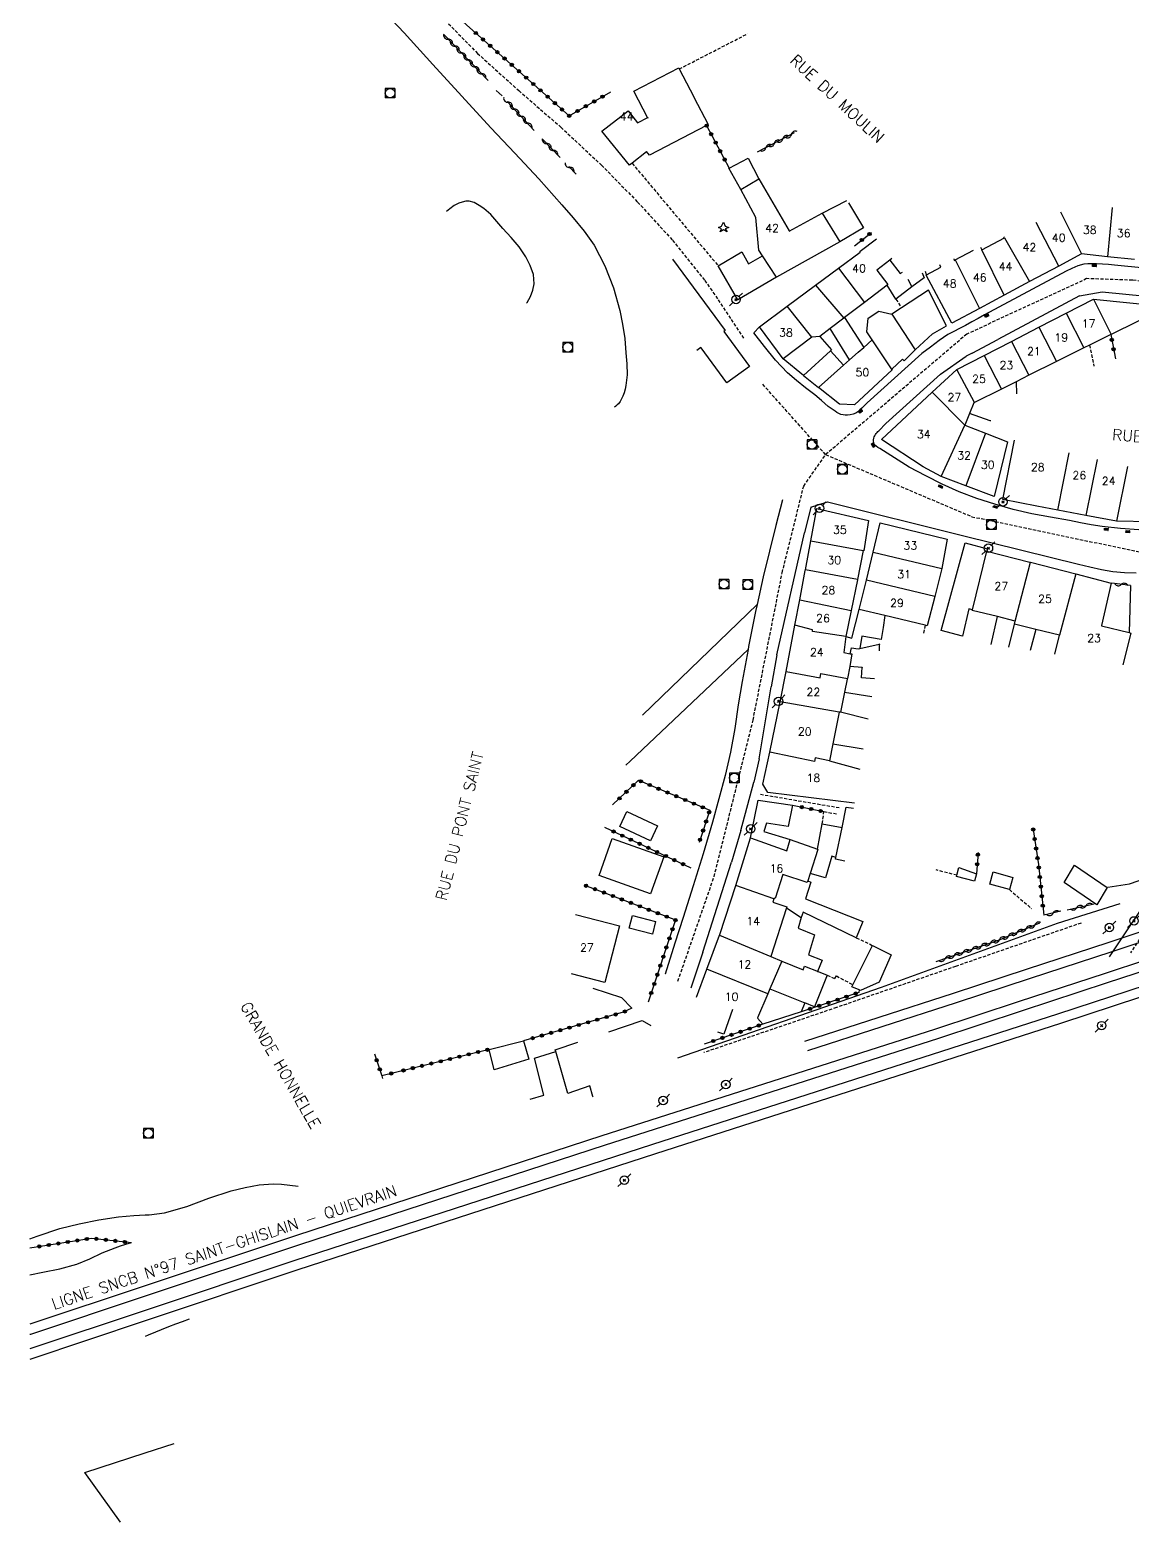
# Model space of a CAD drawing. Header units: millimetres. Extents: x 101000 to 102000, y 122000 to 122973.
# Drawn here: x 101000 to 101172.2, y 122193.8 to 122426.9 of the extents above; entities that cross this region are included whole.
import ezdxf
from ezdxf.enums import TextEntityAlignment as Align

# ---------------------------------------------------------------- set-up
doc = ezdxf.new("R2010")
doc.units = ezdxf.units.MM
doc.linetypes.add('DASHED', pattern=[0.75, 0.5, -0.25])
doc.layers.get('0').update_dxf_attribs({"linetype": 'CONTINUOUS'})
for name, color, linetype in [('W0001', 6, 'DASHED'), ('W0008', 7, 'CONTINUOUS'), ('W0014', 7, 'CONTINUOUS'), ('W0017', 7, 'CONTINUOUS'), ('W0070', 7, 'DASHED'), ('W0071', 7, 'CONTINUOUS'), ('W0101', 7, 'CONTINUOUS'), ('W0104', 1, 'CONTINUOUS'), ('W0112', 1, 'DASHED'), ('W0211', 2, 'CONTINUOUS'), ('W0214', 2, 'CONTINUOUS'), ('W0303', 7, 'CONTINUOUS'), ('W0310', 3, 'CONTINUOUS'), ('W0322', 7, 'CONTINUOUS'), ('W0323', 7, 'CONTINUOUS'), ('W0401', 7, 'CONTINUOUS'), ('W0420', 7, 'CONTINUOUS'), ('W0473', 7, 'CONTINUOUS'), ('W0515', 5, 'CONTINUOUS'), ('W0700', 7, 'CONTINUOUS'), ('W0986', 4, 'CONTINUOUS'), ('W0989', 7, 'CONTINUOUS'), ('W0991', 7, 'CONTINUOUS'), ('W1102', 7, 'CONTINUOUS')]:
    doc.layers.add(name, color=color, linetype=linetype)
doc.styles.get("Standard").update_dxf_attribs({"font": 'romans.shx', "width": 0.85})

# ---------------------------------------------------------------- blocks, each defined once
blk = doc.blocks.new('T420')
for p, q in [((0.75, 0.75), (-0.75, 0.75)), ((-0.75, 0.75), (-0.75, -0.75)), ((0.75, 0.75), (0.75, -0.75)), ((0.75, -0.75), (-0.75, -0.75))]:
    blk.add_line(p, q)
blk.add_ellipse((0, 0), major_axis=(-0.53, 0.53), ratio=1, start_param=3.926991, end_param=10.210176)
blk = doc.blocks.new('T401')
for p, q in [((-0.3, 0.3), (0, 0.3)), ((-0.3, -0.25), (-0.3, 0.3)), ((-0.3, 0.15), (0, 0.15)), ((-0.3, 0), (0, 0)), ((0, 0.3), (0, -0.25)), ((-0.3, -0.15), (0, -0.15)), ((-0.3, -0.25), (-0.3, -0.3)), ((-0.3, -0.3), (0, -0.3)), ((0, -0.3), (0, -0.25))]:
    blk.add_line(p, q)
blk = doc.blocks.new('T303')
for p, q in [((-0.77, 0), (-0.28, 0.21)), ((-0.28, -0.21), (-0.77, 0)), ((-0.28, 0.21), (0, 0.83)), ((0, 0.83), (0.28, 0.21)), ((0.28, 0.21), (0.83, 0)), ((0.83, 0), (0.28, -0.21)), ((-0.49, -0.63), (-0.28, -0.21)), ((0, -0.35), (-0.49, -0.63)), ((0.56, -0.63), (0, -0.35)), ((0.28, -0.21), (0.56, -0.63))]:
    blk.add_line(p, q)
blk = doc.blocks.new('T473')
for p, q in [((-0.166667, 0.166667), (0.166667, -0.166667)), ((-0.166667, -0.166667), (0.166667, 0.166667)), ((0.500001, 0.500001), (1.000002, 1.000002)), ((-1.000002, -1.000002), (-0.500001, -0.500001))]:
    blk.add_line(p, q)
blk.add_ellipse((0, 0), major_axis=(0.471405, 0.471405), ratio=1, start_param=5.4977871438, end_param=11.780972451)
blk = doc.blocks.new('t323o')
at = {"color": 0, "linetype": 'Continuous'}
for radius in [0.25, 0.15]:
    blk.add_circle((0, 0), radius, dxfattribs=at)
blk = doc.blocks.new('t310o')
at = {"color": 0, "linetype": 'Continuous'}
for centre, start, end in [((-0.5, 0.38), 216.8699, 323.1304), ((0.5, -0.37), 36.8699, 143.1303)]:
    blk.add_arc(centre, 0.625, start, end, dxfattribs=at)
blk = doc.blocks.new('t322o')
at = {"color": 0, "linetype": 'Continuous'}
for radius in [0.25, 0.15]:
    blk.add_circle((0, 0), radius, dxfattribs=at)

msp = doc.modelspace()

# ---------------------------------------------------------------- linework, layer by layer
at = {"layer": 'W0001'}
for points in [[(101252.62, 122372.94), (101239.12, 122380.92), (101211.63, 122383.86), (101172.24, 122387.78), (101165.09, 122388.02), (101146.36, 122379.36), (101124.32, 122360.53)], [(101124.32, 122360.53), (101114.35, 122371.67)], [(101101.24, 122278.3), (101106.9, 122294.62), (101112.98, 122319.06), (101117.53, 122342.08), (101120.89, 122355.63), (101124.32, 122360.53)], [(101124.32, 122360.53), (101147.16, 122350.84), (101174.26, 122345.15), (101206.65, 122345.44), (101234.19, 122344.08)], [(101234.19, 122344.08), (101229.8, 122325.86), (101226.83, 122314.15), (101221.23, 122307.86), (101203.09, 122301.06), (101177.89, 122291.73), (101171.95, 122282.73)]]:
    msp.add_lwpolyline(points, dxfattribs=at)
at = {"layer": 'W0008'}
for points in [[(101117.57, 122353.47), (101116.55, 122349.47), (101115.54, 122345.46), (101114.57, 122341.45), (101113.62, 122337.12), (101113.38, 122336.02), (101112.28, 122330.58), (101112.19, 122330.1), (101111.26, 122325.12), (101110.67, 122321.43), (101110.11, 122317.73), (101109.45, 122314.05), (101108.6, 122310.39), (101107.64, 122306.75), (101106.64, 122303.13), (101105.18, 122298.15), (101103.63, 122293.2), (101102.06, 122288.25), (101100.76, 122284.24), (101099.24, 122279.39), (101099.24, 122279.39)], [(101187.94, 122297.97), (101185.86, 122297.15), (101185.64, 122297.06), (101183.77, 122296.33), (101181.71, 122295.46), (101179.93, 122294.74), (101178.15, 122293.98), (101176.54, 122293.04), (101174.61, 122291.07), (101173.02, 122288.69), (101171.43, 122286.31)], [(101171.43, 122286.31), (101171.43, 122286.31), (101168.61, 122282.06)]]:
    msp.add_lwpolyline(points, dxfattribs=at)
at = {"layer": 'W0014'}
for points in [[(101207.92, 122386.35), (101169.46, 122390.12), (101168.52, 122390.21), (101167.57, 122390.3), (101166.62, 122390.35), (101165.96, 122390.36), (101165.29, 122390.35), (101164.63, 122390.28), (101163.7, 122390), (101162.8, 122389.6), (101161.9, 122389.19), (101149.16, 122382.37), (101148.16, 122381.82), (101147.15, 122381.26), (101146.15, 122380.71), (101145.24, 122380.25), (101144.32, 122379.79), (101143.43, 122379.29), (101142.03, 122378.36), (101140.68, 122377.34), (101139.34, 122376.32), (101130.81, 122368.62), (101130.53, 122368.34), (101130.24, 122368.05), (101129.95, 122367.78), (101129.65, 122367.51), (101129.34, 122367.24), (101129.01, 122367.03), (101128.6, 122366.85), (101128.16, 122366.74), (101127.72, 122366.69), (101127.38, 122366.7), (101127.03, 122366.74), (101126.7, 122366.82), (101126.38, 122366.95), (101126.08, 122367.12), (101125.79, 122367.3), (101124.69, 122368.07), (101123.66, 122368.97), (101122.64, 122369.86), (101121.19, 122370.99), (101119.75, 122372.11), (101118.37, 122373.3), (101116.51, 122375.28), (101114.79, 122377.42), (101113.08, 122379.56)], [(101163.95, 122385.35), (101151.21, 122378.54)], [(101163.95, 122385.35), (101167.52, 122385.98)], [(101167.52, 122385.98), (101237.8, 122379.03)], [(101113.08, 122379.56), (101113.96, 122380.5)], [(101147.19, 122376.36), (101151.21, 122378.54)], [(101142.25, 122373.09), (101146.27, 122375.9)], [(101147.19, 122376.36), (101146.27, 122375.9)], [(101142.25, 122373.09), (101133.73, 122365.39)], [(101173.24, 122348.78), (101170.36, 122348.97), (101167.5, 122349.29), (101165.81, 122349.57), (101164.12, 122349.9), (101162.43, 122350.22), (101159.47, 122350.77), (101156.52, 122351.31), (101153.59, 122351.98), (101150.74, 122352.77), (101147.92, 122353.68), (101145.16, 122354.71), (101142.53, 122355.91), (101139.95, 122357.23), (101137.37, 122358.55), (101132.78, 122361.49), (101132.49, 122361.67), (101132.19, 122361.84), (101131.97, 122362.06), (101131.89, 122362.24), (101131.83, 122362.45), (101131.8, 122362.65), (101131.8, 122362.87), (101131.83, 122363.09), (101131.89, 122363.3), (101131.98, 122363.49), (101132.09, 122363.68), (101132.22, 122363.85), (101132.35, 122363.99), (101132.48, 122364.13), (101132.61, 122364.26)], [(101132.61, 122364.26), (101133.73, 122365.39)], [(101122.03, 122352.34), (101121.01, 122348.34)], [(101122.03, 122352.34), (101124.61, 122353.14)], [(101124.61, 122353.14), (101145.88, 122347.86), (101163.83, 122343.43), (101165.61, 122343.01), (101167.39, 122342.6), (101169.18, 122342.28), (101171, 122342.12), (101172.83, 122342.05)], [(101116.71, 122329.25), (101121.01, 122348.34)], [(101116.71, 122329.25), (101115.79, 122324.28)], [(101113.93, 122313.01), (101115.79, 122324.28)], [(101113.93, 122313.01), (101113.08, 122309.35)], [(101111.05, 122301.83), (101113.08, 122309.35)], [(101111.05, 122301.83), (101109.59, 122296.86)], [(101105.14, 122282.81), (101109.59, 122296.86)], [(101105.14, 122282.81), (101103.24, 122277.21)]]:
    msp.add_lwpolyline(points, dxfattribs=at)
at = {"layer": 'W0017'}
for points in [[(101171.94, 122340.07), (101171.71, 122332.74)], [(101095.72, 122319.83), (101113.62, 122337.12)], [(101112.19, 122330.1), (101093.78, 122312.66), (101093.1, 122312.02)], [(101087.93, 122277.19), (101092.45, 122275.71), (101094.02, 122274.05)], [(101090.46, 122270.39), (101095.63, 122272.12), (101097.02, 122271.34)]]:
    msp.add_lwpolyline(points, dxfattribs=at)
at = {"layer": 'W0070'}
for points in [[(101030.83, 122465.69), (101043.67, 122451.33), (101056.51, 122436.98), (101069.93, 122423.21), (101076.39, 122417.39), (101082.96, 122411.68), (101089.3, 122405.76), (101094.95, 122399.99), (101100.39, 122394.03), (101105.42, 122387.75), (101107.53, 122384.73), (101109.56, 122381.64), (101111.58, 122378.55)], [(101126.45, 122305.34), (101114.01, 122307.45)]]:
    msp.add_lwpolyline(points, dxfattribs=at)
at = {"layer": 'W0071'}
msp.add_lwpolyline([(101101.21, 122266.31), (101133.02, 122277.37), (101160.54, 122287.36), (101170.35, 122290.43)], dxfattribs=at)
at = {"layer": 'W0101'}
for points in [[(101089.37, 122411.05), (101093.46, 122414.24), (101094.94, 122412.34), (101096.56, 122413.18), (101096.55, 122413.1), (101094.36, 122417.31), (101101.36, 122420.96), (101101.45, 122420.78), (101103.74, 122416.4), (101103.74, 122416.38), (101105.97, 122412.08), (101105.71, 122411.95), (101096.8, 122407.3), (101096.35, 122407.88), (101096.35, 122407.82), (101094.08, 122406.05), (101093.67, 122405.74)], [(101093.67, 122405.74), (101089.37, 122411.05)], [(101116.64, 122388.23), (101114.47, 122391.6), (101113.9, 122392.47), (101113.4, 122397.59), (101111.06, 122401.95), (101113.89, 122403.59), (101118.6, 122395.51), (101118.62, 122395.46), (101123.79, 122398.23)], [(101123.79, 122398.23), (101126.54, 122393.77)], [(101129.71, 122392.18), (101129.71, 122392.29), (101132.26, 122394.24)], [(101148.73, 122392.52), (101152.26, 122394.41)], [(101152.26, 122394.41), (101152.17, 122394.58)], [(101126.54, 122393.77), (101116.64, 122388.23)], [(101126.34, 122389.68), (101129.71, 122392.18)], [(101144.56, 122390.96), (101147.4, 122392.47)], [(101148.51, 122392.96), (101148.73, 122392.52)], [(101164.28, 122391.88), (101160.75, 122389.99)], [(101168.35, 122391.41), (101164.28, 122391.88)], [(101126.34, 122389.68), (101130.39, 122384.32)], [(101134.66, 122391.15), (101134.33, 122390.9), (101132.3, 122389.34), (101134.01, 122387.09), (101133.91, 122387.01), (101130.39, 122384.32)], [(101144.01, 122381.07), (101140, 122388.59), (101140.07, 122388.63), (101142.33, 122389.83), (101142.15, 122390.16)], [(101144.36, 122391.13), (101144.41, 122390.85), (101144.41, 122390.88), (101144.56, 122390.96)], [(101160.75, 122389.99), (101156.18, 122387.56)], [(101172.58, 122391), (101168.35, 122391.41)], [(101156.18, 122387.56), (101152.23, 122385.46)], [(101152.23, 122385.46), (101148.34, 122383.38)], [(101161.89, 122382.61), (101166.18, 122384.81)], [(101166.18, 122384.81), (101168.92, 122379.31), (101168.86, 122379.28), (101165.56, 122377.64), (101164.67, 122377.19)], [(101117.68, 122375.48), (101113.96, 122380.5), (101118.31, 122383.73)], [(101122.17, 122378.9), (101118.31, 122383.73)], [(101131.56, 122378.44), (101131.56, 122378.45), (101130.73, 122379.71), (101130.95, 122381.84), (101132.65, 122382.96), (101134.67, 122382.47)], [(101134.67, 122382.47), (101138.32, 122376.88)], [(101148.34, 122383.38), (101144.01, 122381.07)], [(101157.62, 122380.42), (101161.89, 122382.61)], [(101153.35, 122378.23), (101157.62, 122380.42)], [(101122.17, 122378.9), (101117.68, 122375.48)], [(101129.42, 122376.52), (101130.26, 122377.27), (101131.56, 122378.44)], [(101149.08, 122376.04), (101153.35, 122378.23)], [(101127.11, 122374.53), (101128.02, 122375.32), (101129.42, 122376.52)], [(101138.32, 122376.88), (101136.59, 122375.19), (101136.32, 122375.46), (101134.67, 122373.86), (101134.73, 122373.8)], [(101144.81, 122373.85), (101149.08, 122376.04)], [(101164.67, 122377.19), (101160.37, 122375.06)], [(101127.11, 122374.53), (101123.22, 122371.01)], [(101134.73, 122373.8), (101128.83, 122368.33), (101126.46, 122368.43), (101123.22, 122371.01)], [(101140.95, 122370.27), (101144.81, 122373.85)], [(101156.07, 122372.92), (101154.06, 122371.91), (101151.78, 122370.78)], [(101160.37, 122375.06), (101156.07, 122372.92)], [(101151.78, 122370.78), (101147.56, 122368.68)], [(101139.55, 122358.65), (101133.04, 122362.92), (101140.95, 122370.27)], [(101147.56, 122368.68), (101147.45, 122368.62), (101146.79, 122366.95), (101146.07, 122365.13)], [(101146.07, 122365.13), (101149.29, 122363.88)], [(101149.29, 122363.88), (101152.73, 122362.55), (101150.67, 122354.01)], [(101152, 122353.51), (101153.84, 122362.81)], [(101142.37, 122357.14), (101139.55, 122358.65)], [(101146.23, 122355.68), (101142.37, 122357.14)], [(101150.67, 122354.01), (101146.23, 122355.68)], [(101122.01, 122347.07), (101122.96, 122352.1), (101131, 122350.24)], [(101160.6, 122351.87), (101157.31, 122352.5), (101152, 122353.51)], [(101131, 122350.24), (101130.26, 122345.48)], [(101131.74, 122345.29), (101132.85, 122349.88)], [(101132.85, 122349.88), (101143.29, 122347.33)], [(101164.99, 122351.04), (101160.6, 122351.87)], [(101169.76, 122350.13), (101164.99, 122351.04)], [(101175.03, 122350.06), (101169.77, 122350.13), (101169.76, 122350.13)], [(101143.29, 122347.33), (101142.48, 122342.77)], [(101121.15, 122342.53), (101122, 122347.08), (101122.01, 122347.07)], [(101130.26, 122345.48), (101130.2, 122345.57), (101129.29, 122341.05)], [(101130.68, 122340.92), (101131.74, 122345.29)], [(101153.94, 122334.54), (101151.18, 122335.23), (101147.22, 122336.21), (101147.24, 122336.28), (101149.52, 122345.45)], [(101149.52, 122345.45), (101156.23, 122343.73), (101156.3, 122343.71)], [(101142.48, 122342.77), (101141.37, 122338.39)], [(101156.3, 122343.71), (101163.38, 122341.9)], [(101120.27, 122337.86), (101121.12, 122342.41), (101121.15, 122342.53)], [(101129.29, 122341.05), (101129.27, 122340.97), (101128.32, 122336.2)], [(101141.37, 122338.39), (101140.2, 122333.8), (101139.88, 122333.88), (101133.59, 122335.39), (101129.58, 122336.36), (101130.68, 122340.92)], [(101163.38, 122341.9), (101168.91, 122340.48)], [(101168.91, 122340.48), (101167.43, 122333.82), (101167.43, 122333.8), (101171.71, 122332.74), (101171.99, 122332.67), (101170.75, 122327.7)], [(101119.53, 122333.9), (101120.27, 122337.86)], [(101128.32, 122336.2), (101127.49, 122332.1)], [(101118.17, 122326.64), (101119.53, 122333.9)], [(101160.85, 122332.31), (101157.17, 122333.2), (101153.84, 122334.03), (101153.95, 122334.52), (101153.94, 122334.54)], [(101127.49, 122332.1), (101127.14, 122329.6), (101128.15, 122329.44), (101128.41, 122329.4), (101128.1, 122327.42), (101127.72, 122325.54), (101127.7, 122325.45), (101127.68, 122325.45)], [(101160.11, 122329.35), (101160.85, 122332.31)], [(101117.21, 122321.93), (101118.17, 122326.64)], [(101127.68, 122325.45), (101127.27, 122323.44), (101126.63, 122320.29), (101126.45, 122320.31)], [(101115.62, 122314.05), (101117.21, 122321.93)], [(101126.45, 122320.31), (101125.43, 122315.34), (101124.9, 122312.7), (101124.9, 122312.71)], [(101128.8, 122306.09), (101115.27, 122307.77), (101114.49, 122309.06), (101115.62, 122314.06), (101115.62, 122314.05)], [(101124.9, 122312.71), (101129.66, 122311.38)], [(101110.31, 122293.22), (101112.57, 122300.65)], [(101112.57, 122300.65), (101118.23, 122298.65), (101118.79, 122300.39), (101123.04, 122298.89), (101123.11, 122298.86), (101121.9, 122295.09), (101121.53, 122293.95), (101121.45, 122293.72), (101117.64, 122294.95), (101117.65, 122294.95), (101116.45, 122291.21), (101116.26, 122291.27), (101116.21, 122291.13)], [(101107.73, 122285.48), (101107.77, 122285.6), (101110.31, 122293.22), (101110.31, 122293.22)], [(101116.21, 122291.13), (101116.05, 122290.64), (101118.24, 122289.87), (101118.21, 122289.76), (101115.74, 122282.12)], [(101092.1, 122286.93), (101089.82, 122278.09), (101084.62, 122279.44)], [(101085.26, 122288.7), (101092.1, 122286.93)], [(101105.75, 122280.14), (101107.73, 122285.48)], [(101115.74, 122282.12), (101117.45, 122281.4), (101115.62, 122277.08), (101115.29, 122276.32)], [(101104.13, 122275.77), (101105.75, 122280.14)], [(101115.29, 122276.32), (101113.69, 122272.54), (101113.69, 122272.54), (101113.69, 122272.54), (101113.69, 122272.54)], [(101088.01, 122260.14), (101087.97, 122260.26), (101087.49, 122261.91), (101084.05, 122260.75), (101082.15, 122267.28), (101082.06, 122267.56), (101085.61, 122268.73)], [(101018, 122204.6), (101022.55, 122206.08)], [(101014.17, 122193.78), (101008.59, 122201.54), (101018, 122204.6)]]:
    msp.add_lwpolyline(points, dxfattribs=at)
at = {"layer": 'W0104'}
for points in [[(101111.06, 122401.95), (101109.18, 122405.26), (101109.25, 122405.29), (101112.2, 122406.83), (101113.89, 122403.59)], [(101123.79, 122398.23), (101127.62, 122400.23)], [(101127.89, 122399.87), (101130.22, 122395.97), (101126.54, 122393.77)], [(101116.64, 122388.23), (101110.6, 122384.72), (101107.51, 122390.05), (101111.21, 122392.2), (101112.29, 122390.34), (101114.47, 122391.6)], [(101100.42, 122391.07), (101108.61, 122379.91), (101108.4, 122379.76), (101112.4, 122374.31), (101108.89, 122371.74), (101104.88, 122377.21), (101104.84, 122377.26), (101104.22, 122376.82)], [(101122.71, 122386.99), (101126.34, 122389.68)], [(101134.33, 122390.9), (101135.95, 122388.81), (101136.31, 122389.02)], [(101118.31, 122383.73), (101122.71, 122386.99)], [(101122.71, 122386.99), (101127.14, 122381.85)], [(101137.77, 122386.75), (101135.3, 122384.84), (101133.91, 122387.01)], [(101137.14, 122387.95), (101137.77, 122386.75)], [(101139.39, 122388.94), (101139.71, 122388.16), (101137.77, 122386.75)], [(101138.32, 122376.88), (101141, 122379.39), (101143.21, 122380.67), (101140.37, 122386.24), (101136.18, 122383.47), (101134.67, 122382.47)], [(101166.18, 122384.81), (101177, 122383.7)], [(101130.39, 122384.32), (101127.24, 122381.93), (101127.14, 122381.85)], [(101177.07, 122383.32), (101168.92, 122379.31)], [(101127.14, 122381.85), (101125, 122380.22), (101123.4, 122378.99)], [(101128.02, 122375.32), (101125, 122380.22)], [(101127.24, 122381.93), (101130.26, 122377.27)], [(101123.4, 122378.99), (101122.17, 122378.9)], [(101123.4, 122378.99), (101125.23, 122376.9), (101125.06, 122376.75)], [(101120.88, 122372.88), (101117.68, 122375.48)], [(101127.11, 122374.53), (101125.06, 122376.75), (101120.88, 122372.88), (101123.22, 122371.01)], [(101154.06, 122371.91), (101154.13, 122370.04)], [(101150.12, 122365.79), (101150.04, 122365.8), (101146.79, 122366.95)], [(101147.24, 122336.28), (101146.67, 122336.43), (101145.71, 122332.17), (101142.38, 122333.08), (101146.11, 122346.76), (101149.62, 122345.81), (101149.52, 122345.45)], [(101127.49, 122332.1), (101128.42, 122331.86), (101129.58, 122336.36)], [(101133.28, 122333.52), (101132.97, 122331.65), (101129.95, 122332.15), (101129.64, 122330.24)], [(101133.59, 122335.39), (101133.28, 122333.52)], [(101150.16, 122330.9), (101151.18, 122335.23)], [(101152.96, 122330.46), (101153.84, 122334.03)], [(101128.15, 122329.44), (101128.34, 122330.37), (101129.4, 122330.19), (101129.64, 122330.24), (101132.7, 122330.93), (101132.69, 122329.9)], [(101157.17, 122333.2), (101156.27, 122329.95)], [(101131.97, 122325.5), (101129.9, 122325.66), (101130.02, 122327.33), (101130.02, 122327.27), (101128.1, 122327.42)], [(101127.27, 122323.44), (101131.52, 122322.75)], [(101130.95, 122319.23), (101126.63, 122320.29)], [(101125.43, 122315.34), (101130.19, 122314.6)], [(101112.57, 122300.65), (101113.8, 122306.54), (101119.13, 122305.77), (101118.44, 122302.45), (101115.07, 122302.95), (101114.67, 122301.65), (101118.79, 122300.39)], [(101127.32, 122297.04), (101125.88, 122297.34), (101125.93, 122297.6), (101126.89, 122302.28), (101127.53, 122305.44)], [(101127.53, 122305.44), (101128.67, 122305.29)], [(101123.04, 122298.89), (101123.8, 122302.87), (101126.89, 122302.28)], [(101125.93, 122297.6), (101125.29, 122297.79), (101124.3, 122294.4), (101121.9, 122295.09)], [(101121.53, 122293.95), (101122.02, 122293.76), (101121.16, 122291.12), (101130.12, 122287.61), (101129.11, 122285.04), (101120.81, 122289.04), (101120.49, 122288.23)], [(101118.21, 122289.76), (101120.49, 122288.23), (101120, 122286.55), (101122.57, 122285.52), (101121.65, 122282.41), (101123.76, 122281.56), (101123.05, 122279.8), (101123.13, 122279.77)], [(101117.45, 122281.4), (101120.82, 122280.05), (101121.04, 122280.61), (101123.13, 122279.77)], [(101123.13, 122279.77), (101124.56, 122279.2), (101122.59, 122274.28), (101121.06, 122274.92)], [(101115.62, 122277.08), (101121.06, 122274.92)], [(101109.76, 122273.86), (101108.4, 122270.03), (101107.45, 122270.34), (101107.45, 122270.34), (101107.45, 122270.34)], [(101121.06, 122274.92), (101120.48, 122273.47), (101114.51, 122271.57), (101113.68, 122272.52)], [(101078.18, 122259.83), (101078.18, 122259.83), (101078.18, 122259.83), (101078.18, 122259.83), (101080.28, 122260.5), (101078.85, 122266.25), (101082.15, 122267.28)]]:
    msp.add_lwpolyline(points, dxfattribs=at)
for points in [[(101096.97, 122300.21), (101092.16, 122302.42), (101093.25, 122304.79), (101098.06, 122302.57)], [(101099.03, 122297.73), (101096.98, 122291.95), (101088.94, 122294.8), (101090.99, 122300.58)], [(101147.57, 122293.88), (101144.76, 122294.64), (101144.81, 122294.82), (101145.14, 122296.03), (101147.88, 122295.05)], [(101163.21, 122296.41), (101168.3, 122292.93), (101166.69, 122290.23), (101161.6, 122293.71)], [(101150.51, 122295.34), (101153.58, 122294.47), (101153.04, 122292.58), (101149.97, 122293.46), (101150.51, 122295.34)], [(101097.25, 122285.62), (101093.64, 122286.55), (101094.15, 122288.52), (101097.75, 122287.59)], [(101131.65, 122283.86), (101134.57, 122282.4), (101132.7, 122278.12), (101129.78, 122276.82), (101129.53, 122276.93), (101128.42, 122277.41), (101128.57, 122277.72)], [(101077.1, 122268.97), (101077.97, 122266.12), (101072.52, 122264.46), (101071.73, 122267.63)]]:
    msp.add_lwpolyline(points, close=True, dxfattribs=at)
at = {"layer": 'W0112'}
for points in [[(101101.45, 122420.78), (101112.13, 122426.28)], [(101094.08, 122406.05), (101107.51, 122390.05)], [(101135.3, 122384.84), (101136.18, 122383.47)], [(101165.56, 122377.64), (101166.22, 122374.33)], [(101139.88, 122333.88), (101139.59, 122332.54)], [(101132.7, 122330.93), (101132.86, 122330.96)], [(101123.8, 122302.87), (101124.05, 122304.77), (101126.05, 122304.41)], [(101144.81, 122294.82), (101141.59, 122295.66)], [(101153.04, 122292.58), (101156.5, 122289.6)], [(101164.21, 122287.36), (101144.62, 122280.59), (101126, 122274.16), (101105.27, 122267.12)], [(101129.11, 122285.04), (101131.65, 122283.86)], [(101124.56, 122279.2), (101125.73, 122278.69), (101126, 122279.11), (101128.57, 122277.72)]]:
    msp.add_lwpolyline(points, dxfattribs=at)
at = {"layer": 'W0211'}
for points in [[(101168.4, 122292.95), (101171.79, 122293.49), (101202.84, 122304.26)], [(101000, 122232.41), (101002.02, 122232.82), (101004.71, 122233.36), (101007.35, 122234.09), (101009.35, 122234.9), (101011.31, 122235.83), (101013.31, 122236.65), (101014.16, 122236.93), (101015.01, 122237.18), (101015.86, 122237.44)], [(101024.89, 122225.48), (101023.81, 122225.09), (101022.73, 122224.69), (101021.65, 122224.29), (101018.48, 122222.98), (101018, 122222.77)]]:
    msp.add_lwpolyline(points, dxfattribs=at)
at = {"layer": 'W0214'}
for points in [[(101018, 122241.78), (101018.66, 122241.81), (101021.04, 122242.08), (101024.54, 122243.07), (101027.97, 122244.4), (101031.45, 122245.52), (101033.63, 122246.04), (101035.82, 122246.47), (101038.02, 122246.65), (101039.31, 122246.58), (101040.61, 122246.42), (101041.9, 122246.26)], [(101000, 122238.03), (101001.12, 122238.47), (101004.7, 122239.65), (101007.71, 122240.4), (101010.77, 122241.01), (101013.85, 122241.49), (101016.25, 122241.69), (101018, 122241.78)]]:
    msp.add_lwpolyline(points, dxfattribs=at)
at = {"layer": 'W0310'}
for points in [[(101071.6, 122418.97), (101064.6, 122426.2)], [(101073.76, 122416.6), (101072.84, 122417.43)], [(101078.81, 122411.19), (101074.59, 122415.7)], [(101119.42, 122410.79), (101113.64, 122407.79)], [(101082.82, 122406.96), (101080.02, 122409.88)], [(101085.37, 122404.33), (101084.18, 122405.55)], [(101171.94, 122340.07), (101169.02, 122340.45)], [(101161.05, 122289.2), (101158.4, 122288.58)], [(101162.07, 122289.44), (101166.26, 122290.34)], [(101157.72, 122287.35), (101151.25, 122284.66), (101141.55, 122281.31)]]:
    msp.add_lwpolyline(points, dxfattribs=at)
at = {"layer": 'W0322'}
msp.add_lwpolyline([(101000, 122236.62), (101009.62, 122238.12), (101015.86, 122237.44)], dxfattribs=at)
at = {"layer": 'W0323'}
for points in [[(101031.53, 122467.6), (101041.34, 122456.63), (101051.95, 122444.76), (101056.66, 122439.79), (101067.59, 122428.23), (101068.29, 122427.61), (101084.25, 122413.46), (101090.77, 122417.2)], [(101105.71, 122411.95), (101109.25, 122405.29)], [(101128.81, 122393.13), (101131.48, 122395.25)], [(101140.07, 122388.63), (101139.9, 122389.16)], [(101168.86, 122379.28), (101169.58, 122375.52)], [(101091.01, 122305.82), (101095.1, 122309.66), (101106.21, 122304.97), (101104.55, 122299.92)], [(101119.13, 122305.77), (101124.05, 122304.77)], [(101103.33, 122295.96), (101089.83, 122302.3)], [(101156.75, 122301.98), (101157.55, 122296.53), (101158.4, 122288.58)], [(101148.12, 122298.38), (101147.88, 122295.05)], [(101086.79, 122293.23), (101100.87, 122287.84), (101096.6, 122275.01)], [(101129.53, 122276.93), (101129.5, 122276.51), (101120.48, 122273.47)], [(101094.02, 122274.05), (101092.68, 122273.42), (101077.1, 122268.97)], [(101114.51, 122271.57), (101105.35, 122268.45)], [(101053.84, 122266.92), (101055, 122263.52), (101055.11, 122263.08)], [(101071.73, 122267.63), (101056.9, 122263.98)], [(101056.9, 122263.98), (101055, 122263.52)]]:
    msp.add_lwpolyline(points, dxfattribs=at)
at = {"layer": 'W0515'}
for points in [[(101054.59, 122430.51), (101058.45, 122426.41), (101062.97, 122421.48), (101067.48, 122416.53), (101071.99, 122411.59), (101075.74, 122407.61), (101079.49, 122403.63), (101083.11, 122399.54), (101084.88, 122397.51), (101086.61, 122395.45), (101088.15, 122393.27), (101089.84, 122390.04), (101091.16, 122386.6), (101092.15, 122383.07), (101092.6, 122380.9), (101092.93, 122378.68), (101093.13, 122376.46), (101093.25, 122374.74), (101093.3, 122373.01), (101093.11, 122371.32), (101092.99, 122370.76), (101092.84, 122370.2), (101092.65, 122369.66), (101092.45, 122369.24), (101092.23, 122368.84), (101091.95, 122368.48), (101091.75, 122368.29), (101091.53, 122368.12), (101091.32, 122367.95)], [(101077.6, 122384.21), (101077.67, 122384.3), (101078.21, 122385.22), (101078.6, 122386.22), (101078.81, 122387.22), (101078.67, 122388.65), (101078.15, 122390.08), (101077.49, 122391.44), (101076.46, 122393.01), (101075.19, 122394.45), (101073.87, 122395.86), (101072.94, 122396.97), (101071.99, 122398.05), (101070.91, 122398.98), (101070.19, 122399.47), (101069.43, 122399.91), (101068.63, 122400.12), (101068.1, 122400.1), (101067.55, 122399.99), (101067.03, 122399.82), (101066.29, 122399.43), (101065.6, 122398.92), (101065.11, 122398.49)]]:
    msp.add_lwpolyline(points, dxfattribs=at)
at = {"layer": 'W0700'}
for points in [[(101345.5, 122335.26), (101333.67, 122332.4), (101333.2, 122332.29), (101321.88, 122329.25), (101310.61, 122326.02), (101299.39, 122322.66), (101285.32, 122318.22), (101271.31, 122313.59), (101257.3, 122308.94), (101243.83, 122304.52), (101230.36, 122300.08), (101216.9, 122295.64), (101204.96, 122291.69), (101193.02, 122287.75), (101181.07, 122283.81), (101167.82, 122279.45), (101154.56, 122275.1), (101141.3, 122270.76)], [(101345.85, 122333.76), (101333.57, 122330.8), (101322.29, 122327.77), (101311.04, 122324.55), (101299.84, 122321.2), (101285.79, 122316.77), (101271.79, 122312.14), (101257.78, 122307.49), (101244.31, 122303.07), (101230.84, 122298.63), (101217.38, 122294.19), (101205.43, 122290.24), (101193.5, 122286.29), (101181.55, 122282.35), (101168.3, 122278), (101155.04, 122273.65), (101141.78, 122269.3)], [(101270.84, 122318.14), (101258.13, 122313.96), (101245.42, 122309.79), (101232.71, 122305.6), (101219.65, 122301.27), (101206.59, 122296.94), (101193.52, 122292.61), (101180.96, 122288.45), (101168.39, 122284.29), (101155.82, 122280.16), (101144.22, 122276.38), (101132.61, 122272.61), (101121, 122268.85)], [(101271.32, 122316.69), (101258.61, 122312.51), (101245.9, 122308.33), (101233.2, 122304.15), (101220.13, 122299.82), (101207.07, 122295.49), (101194, 122291.16), (101181.44, 122287), (101168.87, 122282.84), (101156.29, 122278.71), (101144.69, 122274.92), (101133.08, 122271.16), (101121.47, 122267.39)], [(101228.77, 122295.59), (101222.53, 122293.52), (101182.65, 122280.39), (101160.53, 122273.12), (101097.26, 122252.77), (101041.23, 122234.59)], [(101229.25, 122294.14), (101223.01, 122292.07), (101161.01, 122271.66), (101097.73, 122251.31), (101041.7, 122233.14)], [(101141.3, 122270.76), (101089.38, 122254.11), (101041.64, 122238.57)], [(101141.78, 122269.3), (101089.85, 122252.66), (101042.12, 122237.12)], [(101041.64, 122238.57), (101018, 122230.69)], [(101042.12, 122237.12), (101018, 122229.07)], [(101041.23, 122234.59), (101018, 122226.84)], [(101041.71, 122233.14), (101018, 122225.23)], [(101018, 122230.69), (101000, 122224.68)], [(101018, 122229.07), (101000.11, 122223.11), (101000, 122223.07)], [(101018, 122226.84), (101000, 122220.83)], [(101018, 122225.23), (101000, 122219.21)]]:
    msp.add_lwpolyline(points, dxfattribs=at)
at = {"layer": 'W1102'}
for points in [[(101169.08, 122399.15), (101168.35, 122391.41)], [(101160.75, 122389.99), (101157.19, 122396.79)], [(101161, 122398.48), (101164.28, 122391.88)], [(101152.26, 122394.41), (101156.18, 122387.56)], [(101152.23, 122385.46), (101148.73, 122392.52)], [(101144.56, 122390.96), (101148.34, 122383.38)], [(101161.89, 122382.61), (101164.67, 122377.19)], [(101157.62, 122380.42), (101160.37, 122375.06)], [(101134.73, 122373.8), (101131.56, 122378.44)], [(101153.35, 122378.23), (101156.07, 122372.92)], [(101149.08, 122376.04), (101151.78, 122370.78)], [(101147.56, 122368.68), (101144.81, 122373.85)], [(101146.07, 122365.13), (101140.95, 122370.27)], [(101142.37, 122357.14), (101146.07, 122365.13)], [(101149.29, 122363.88), (101146.23, 122355.68)], [(101160.6, 122351.87), (101162.36, 122360.8)], [(101166.72, 122359.77), (101164.99, 122351.04)], [(101171.45, 122358.66), (101169.77, 122350.13)], [(101122, 122347.08), (101130.2, 122345.57)], [(101131.74, 122345.29), (101142.48, 122342.77)], [(101153.94, 122334.54), (101156.3, 122343.71)], [(101129.29, 122341.05), (101121.15, 122342.53)], [(101141.37, 122338.39), (101130.68, 122340.92)], [(101163.38, 122341.9), (101160.85, 122332.31)], [(101120.27, 122337.86), (101128.32, 122336.2)], [(101127.49, 122332.1), (101122.24, 122332.89), (101122.29, 122333.18), (101119.53, 122333.9)], [(101118.17, 122326.64), (101123.45, 122325.66), (101123.56, 122326.33), (101127.72, 122325.54)], [(101126.45, 122320.31), (101117.21, 122321.93)], [(101124.9, 122312.71), (101122.7, 122313.18), (101122.58, 122312.62), (101115.62, 122314.05)], [(101116.21, 122291.13), (101110.31, 122293.22)], [(101107.73, 122285.48), (101115.74, 122282.12)], [(101115.29, 122276.32), (101105.75, 122280.14)]]:
    msp.add_lwpolyline(points, dxfattribs=at)

# ---------------------------------------------------------------- block references
at = {"layer": 'W0303'}
msp.add_blockref('T303', (101108.35, 122395.99), dxfattribs=at)
at = {"layer": 'W0310'}
for p, rotation in [((101065.34, 122425.43), 134.0573757022021), ((101066.38, 122424.36), 134.0573757022021), ((101067.42, 122423.28), 134.0573757022021), ((101068.47, 122422.2), 134.0573757022021), ((101069.51, 122421.12), 134.0573757022021), ((101070.55, 122420.04), 134.0573757022021), ((101074.71, 122415.58), 133.082975225082), ((101075.73, 122414.48), 133.082975225082), ((101076.76, 122413.38), 133.082975225082), ((101077.78, 122412.29), 133.082975225082), ((101117.63, 122409.86), 207.4328840310891), ((101118.96, 122410.55), 207.4328840310891), ((101080.75, 122409.13), 133.8271793704226), ((101081.78, 122408.05), 133.8271793704226), ((101114.97, 122408.48), 207.4328840310891), ((101116.3, 122409.17), 207.4328840310891), ((101084.33, 122405.41), 134.0740402570801), ((101170.51, 122340.25), 172.5366742495768), ((101159.86, 122288.92), 193.2139946515337), ((101163.54, 122289.75), 12.20400025024353), ((101165.01, 122290.07), 12.20400025024353), ((101155.63, 122286.48), 202.5122726836343), ((101157.01, 122287.06), 202.5122726836343), ((101148.64, 122283.76), 199.0673034973699), ((101150.06, 122284.25), 199.0673034973699), ((101151.47, 122284.76), 202.5122726836343), ((101152.86, 122285.33), 202.5122726836343), ((101154.24, 122285.91), 202.5122726836343), ((101142.97, 122281.8), 199.0673034973699), ((101144.39, 122282.29), 199.0673034973699), ((101145.8, 122282.78), 199.0673034973699), ((101147.22, 122283.27), 199.0673034973699)]:
    msp.add_blockref('t310o', p, dxfattribs=dict(at, rotation=rotation))
at = {"layer": 'W0322'}
for p, rotation in [((101005.93, 122237.55), 8.873451496811235), ((101007.41, 122237.78), 8.873451496811235), ((101008.89, 122238.01), 8.873451496811235), ((101010.38, 122238.04), 353.7474580039624), ((101011.87, 122237.88), 353.7474580039624), ((101013.36, 122237.71), 353.7474580039624), ((101014.85, 122237.55), 353.7474580039624), ((101001.48, 122236.85), 8.873451496811235), ((101002.96, 122237.08), 8.873451496811235), ((101004.45, 122237.31), 8.873451496811235)]:
    msp.add_blockref('t322o', p, dxfattribs=dict(at, rotation=rotation))
at = {"layer": 'W0323'}
for p, rotation in [((101069.67, 122426.39), 318.4280191210291), ((101070.79, 122425.39), 318.4280191210291), ((101071.92, 122424.4), 318.4280191210291), ((101073.04, 122423.4), 318.4280191210291), ((101074.16, 122422.41), 318.4280191210291), ((101075.28, 122421.41), 318.4280191210291), ((101076.41, 122420.42), 318.4280191210291), ((101077.53, 122419.42), 318.4280191210291), ((101078.65, 122418.43), 318.4280191210291), ((101079.77, 122417.43), 318.4280191210291), ((101080.89, 122416.44), 318.4280191210291), ((101082.02, 122415.44), 318.4280191210291), ((101086.86, 122414.96), 29.85178863943487), ((101088.17, 122415.7), 29.85178863943487), ((101089.47, 122416.45), 29.85178863943487), ((101083.14, 122414.45), 318.4280191210291), ((101084.26, 122413.46), 29.85178863943487), ((101085.56, 122414.21), 29.85178863943487), ((101105.73, 122411.92), 297.9589167642082), ((101106.43, 122410.59), 297.9589167642082), ((101107.14, 122409.27), 297.9589167642082), ((101107.84, 122407.94), 297.9589167642082), ((101108.54, 122406.62), 297.9589167642082), ((101129.98, 122394.06), 38.47841543938184), ((101131.16, 122394.99), 38.47841543938184), ((101169.02, 122378.47), 280.8018414663335), ((101169.3, 122377), 280.8018414663335), ((101093.2, 122307.87), 43.2268734961086), ((101094.29, 122308.9), 43.2268734961086), ((101095.46, 122309.5), 337.148833831211), ((101096.84, 122308.92), 337.148833831211), ((101098.22, 122308.34), 337.148833831211), ((101099.61, 122307.76), 337.148833831211), ((101092.11, 122306.84), 43.2268734961086), ((101100.99, 122307.17), 337.148833831211), ((101102.37, 122306.59), 337.148833831211), ((101103.75, 122306.01), 337.148833831211), ((101105.14, 122305.43), 337.148833831211), ((101120.6, 122305.47), 348.524641232456), ((101122.07, 122305.17), 348.524641232456), ((101105.64, 122303.23), 251.7659448086734), ((101106.11, 122304.66), 251.7659448086734), ((101123.54, 122304.87), 348.524641232456), ((101091.19, 122301.66), 154.8625854974962), ((101092.55, 122301.02), 154.8625854974962), ((101093.9, 122300.38), 154.8625854974962), ((101104.7, 122300.38), 251.7659448086734), ((101105.17, 122301.81), 251.7659448086734), ((101156.75, 122301.98), 278.4298558222261), ((101156.97, 122300.49), 278.4298558222261), ((101095.26, 122299.75), 154.8625854974962), ((101096.62, 122299.11), 154.8625854974962), ((101097.98, 122298.47), 154.8625854974962), ((101148.1, 122298.04), 265.9028892951769), ((101157.19, 122299.01), 278.4298558222261), ((101099.34, 122297.84), 154.8625854974962), ((101100.69, 122297.2), 154.8625854974962), ((101102.05, 122296.56), 154.8625854974962), ((101147.99, 122296.54), 265.9028892951769), ((101157.41, 122297.52), 278.4298558222261), ((101157.61, 122296.04), 276.0885281542878), ((101157.77, 122294.55), 276.0885281542878), ((101086.89, 122293.19), 339.0665761804207), ((101088.29, 122292.66), 339.0665761804207), ((101089.69, 122292.12), 339.0665761804207), ((101091.09, 122291.58), 339.0665761804207), ((101092.49, 122291.05), 339.0665761804207), ((101157.93, 122293.05), 276.0885281542878), ((101158.08, 122291.56), 276.0885281542878), ((101093.89, 122290.51), 339.0665761804207), ((101095.29, 122289.98), 339.0665761804207), ((101096.69, 122289.44), 339.0665761804207), ((101098.09, 122288.9), 339.0665761804207), ((101158.24, 122290.07), 276.0885281542878), ((101099.49, 122288.37), 339.0665761804207), ((101100.39, 122286.39), 251.6105856563754), ((101100.86, 122287.82), 251.6105856563754), ((101099.91, 122284.97), 251.6105856563754), ((101098.97, 122282.12), 251.6105856563754), ((101099.44, 122283.55), 251.6105856563754), ((101098.49, 122280.7), 251.6105856563754), ((101097.55, 122277.85), 251.6105856563754), ((101098.02, 122279.28), 251.6105856563754), ((101097.07, 122276.43), 251.6105856563754), ((101124.74, 122274.91), 198.6444040462755), ((101126.17, 122275.39), 198.6444040462755), ((101127.59, 122275.87), 198.6444040462755), ((101129.01, 122276.35), 198.6444040462755), ((101090.08, 122272.68), 195.936651049708), ((101091.52, 122273.09), 195.936651049708), ((101092.95, 122273.55), 205.1126471475264), ((101121.9, 122273.95), 198.6444040462755), ((101123.32, 122274.43), 198.6444040462755), ((101081.43, 122270.21), 195.936651049708), ((101082.87, 122270.62), 195.936651049708), ((101084.31, 122271.03), 195.936651049708), ((101085.76, 122271.44), 195.936651049708), ((101087.2, 122271.85), 195.936651049708), ((101088.64, 122272.27), 195.936651049708), ((101111.03, 122270.38), 198.7551517753976), ((101112.45, 122270.87), 198.7551517753976), ((101113.87, 122271.35), 198.7551517753976), ((101078.54, 122269.38), 195.936651049708), ((101079.99, 122269.79), 195.936651049708), ((101106.77, 122268.94), 198.7551517753976), ((101108.19, 122269.42), 198.7551517753976), ((101109.61, 122269.9), 198.7551517753976), ((101054.18, 122265.93), 288.9099187006846), ((101062.73, 122265.42), 193.8287630729461), ((101064.19, 122265.77), 193.8287630729461), ((101065.64, 122266.13), 193.8287630729461), ((101067.1, 122266.49), 193.8287630729461), ((101068.56, 122266.85), 193.8287630729461), ((101070.01, 122267.21), 193.8287630729461), ((101071.47, 122267.57), 193.8287630729461), ((101054.66, 122264.51), 288.9099187006846), ((101056.46, 122263.87), 193.5044067936453), ((101058.36, 122264.34), 193.8287630729461), ((101059.82, 122264.7), 193.8287630729461), ((101061.27, 122265.06), 193.8287630729461)]:
    msp.add_blockref('t323o', p, dxfattribs=dict(at, rotation=rotation))
at = {"layer": 'W0401'}
for p, rotation in [((101166.32, 122390.21), 89.14234612305452), ((101149.43, 122382.36), 118.1581371890492), ((101129.67, 122367.41), 130.6012665359518), ((101131.88, 122362.09), 25.03413593180146), ((101142.36, 122355.66), 62.85166393211146), ((101150.88, 122352.51), 74.42197706535639), ((101168.2, 122349.02), 83.63562904813679), ((101171.55, 122348.66), 86.13963103937684)]:
    msp.add_blockref('T401', p, dxfattribs=dict(at, rotation=rotation))
at = {"layer": 'W0420'}
for p in [(101056.28, 122417), (101084.03, 122377.3), (101122.17, 122362.12), (101126.92, 122358.25), (101150.19, 122349.58), (101108.43, 122340.3), (101112.14, 122340.21), (101110.05, 122310.03), (101018.52, 122254.52)]:
    msp.add_blockref('T420', p, dxfattribs=at)
at = {"layer": 'W0473'}
for p in [(101110.32, 122384.78), (101123.36, 122352.15), (101152.02, 122353.16), (101149.74, 122345.91), (101116.96, 122321.99), (101112.61, 122302.07), (101168.64, 122286.66), (101172.49, 122287.69), (101167.44, 122271.34), (101108.74, 122262.13), (101098.95, 122259.63), (101092.87, 122247.19)]:
    msp.add_blockref('T473', p, dxfattribs=at)

# ---------------------------------------------------------------- texts
at = {"layer": 'W0986'}
msp.add_text('GRANDE HONNELLE', height=1.75, rotation=300.0105, dxfattribs=at).set_placement((101039.17, 122265.17), align=Align.MIDDLE_CENTER)
at = {"layer": 'W0989'}
for s, rotation, p in [('RUE DU MOULIN', 317.2387, (101118.6, 122421.92)), ('RUE DU MOULIN', 356.0632, (101169.04, 122362.8)), ('RUE DU PONT SAINT', 75.8682, (101065.07, 122290.74)), ('LIGNE SNCB N°97 SAINT-GHISLAIN - QUIEVRAIN', 18.4093, (101003.77, 122226.94))]:
    msp.add_text(s, height=1.75, rotation=rotation, dxfattribs=at).set_placement(p)
at = {"layer": 'W0991'}
for s, p in [('44', (101093.23, 122413.35)), ('42', (101115.96, 122395.91)), ('38', (101165.58, 122395.63)), ('40', (101160.72, 122394.42)), ('36', (101170.88, 122395.13)), ('42', (101156.16, 122392.92)), ('40', (101129.53, 122389.63)), ('44', (101152.42, 122389.93)), ('48', (101143.7, 122387.27)), ('46', (101148.4, 122388.21)), ('38', (101118.12, 122379.6)), ('17', (101165.4, 122381)), ('19', (101161.13, 122378.83)), ('21', (101156.85, 122376.67)), ('50', (101130.06, 122373.39)), ('25', (101148.28, 122372.36)), ('23', (101152.56, 122374.5)), ('27', (101144.43, 122369.49)), ('34', (101139.65, 122363.71)), ('32', (101145.94, 122360.41)), ('30', (101149.65, 122358.95)), ('28', (101157.46, 122358.58)), ('26', (101163.95, 122357.31)), ('24', (101168.53, 122356.42)), ('35', (101126.55, 122348.79)), ('33', (101137.55, 122346.33)), ('30', (101125.66, 122344.06)), ('31', (101136.57, 122341.84)), ('27', (101151.76, 122339.99)), ('28', (101124.75, 122339.36)), ('29', (101135.46, 122337.36)), ('25', (101158.59, 122338.01)), ('26', (101123.9, 122334.98)), ('23', (101166.26, 122331.87)), ('24', (101122.94, 122329.67)), ('22', (101122.4, 122323.46)), ('20', (101121.05, 122317.28)), ('18', (101122.41, 122310.04)), ('16', (101116.64, 122295.89)), ('14', (101113, 122287.67)), ('27', (101087.02, 122283.53)), ('12', (101111.64, 122280.9)), ('10', (101109.63, 122275.85))]:
    msp.add_text(s, height=1.25, dxfattribs=at).set_placement(p, align=Align.MIDDLE_CENTER)

doc.saveas('drawing.dxf')
